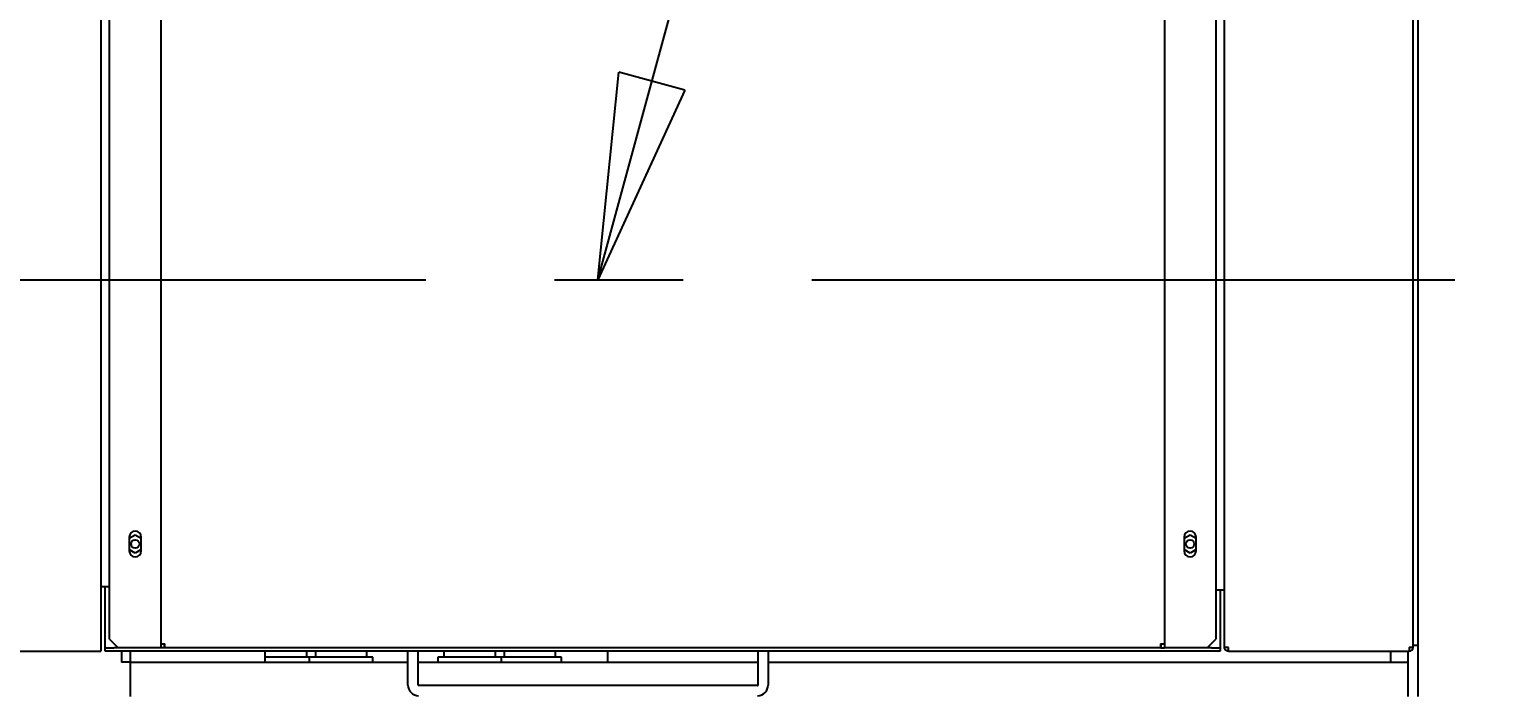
# Model space of a CAD drawing. Extents: x 28911 to 70911, y -59 to 29641.
# Drawn here: x 41865 to 42722, y 6479 to 6864 of the extents above; entities that cross this region are included whole.
import ezdxf

# ---------------------------------------------------------------- set-up
doc = ezdxf.new("R2010")
doc.units = 0
doc.header["$LTSCALE"] = 300
doc.header["$MEASUREMENT"] = 0
doc.linetypes.add('CENTRO', pattern=[2, 1.25, -0.25, 0.25, -0.25])
for name, color, linetype in [('ASSI', 254, 'CENTRO'), ('ddim', 7, 'Continuous'), ('QUOTE', 7, 'Continuous')]:
    doc.layers.add(name, color=color, linetype=linetype)
doc.styles.get("Standard").update_dxf_attribs({"font": 'STANDARD'})
doc.dimstyles.new('sc1a100$0', dxfattribs={"dimscale": 100, "dimtxt": 3, "dimasz": 3, "dimexe": 0, "dimexo": 0, "dimgap": 1, "dimtad": 1, "dimzin": 12, "dimdsep": 46, "dimtxsty": 'Standard', "dimblk": 'CLOSEDBLANK', "dimcen": 1, "dimclrd": 253, "dimclre": 253, "dimclrt": 2, "dimadec": 0, "dimazin": 3, "dimtfac": 1, "dimtmove": 0, "dimatfit": 1, "dimldrblk": 'CLOSEDBLANK', "dimfxl": 1, "dimtolj": 1, "dimtzin": 0, "dimarcsym": 0})
doc.dimstyles.new('sc1a40', dxfattribs={"dimscale": 40, "dimtxt": 3, "dimasz": 3, "dimexe": 0, "dimexo": 0, "dimgap": 1, "dimtad": 1, "dimzin": 12, "dimdsep": 46, "dimtxsty": 'Standard', "dimblk": 'CLOSEDBLANK', "dimcen": 1, "dimclrd": 253, "dimclre": 253, "dimclrt": 2, "dimadec": 0, "dimazin": 3, "dimtfac": 1, "dimtmove": 0, "dimatfit": 1, "dimldrblk": 'CLOSEDBLANK', "dimfxl": 1, "dimtolj": 1, "dimtzin": 0, "dimarcsym": 0})

# ---------------------------------------------------------------- blocks, each defined once
blk = doc.blocks.new('A$C714e681e')
at = {"color": 7, "linetype": 'Continuous', "lineweight": 25}
for p, q in [((4584.6, 670.9), (4584.6, 2323.41)), ((4694.6, 670.7), (4694.6, 2323.5)), ((3929.6, 2322.59), (3929.6, 668.5)), ((3964.6, 2291.3), (3964.6, 672.7)), ((4549.6, 2291.3), (4549.6, 672.7)), ((3934.6, 675.5), (3934.6, 2263.5)), ((4579.6, 2263.5), (4579.6, 675.5)), ((4697.6, 672), (4697.6, 1043)), ((3946.1, 734.29), (3949.6, 736.31)), ((3946.1, 735), (3946.1, 727)), ((3949.6, 736.31), (3953.1, 734.29)), ((3953.1, 727), (3953.1, 735)), ((4561.1, 734.29), (4564.6, 736.31)), ((4561.1, 735), (4561.1, 727)), ((4564.6, 736.31), (4568.1, 734.29)), ((4568.1, 727), (4568.1, 735)), ((3949.6, 725.69), (3946.1, 727.71)), ((3953.1, 727.71), (3949.6, 725.69)), ((4564.6, 725.69), (4561.1, 727.71)), ((4568.1, 727.71), (4564.6, 725.69)), ((3929.6, 706), (3929.8, 706)), ((3934.6, 706), (3929.8, 706)), ((3932.1, 670.7), (3932.1, 706)), ((4584.6, 704), (4579.6, 704)), ((4582.1, 704), (4582.1, 670.7)), ((3932.1, 670.7), (3932.1, 670.5)), ((3932.1, 668.5), (3932.1, 670.5)), ((3932.1, 670.5), (3937.1, 670.5)), ((3934.6, 675.5), (3939.6, 670.5)), ((3964.6, 670.5), (3937.1, 670.5)), ((3964.6, 672.7), (3966.8, 672.7)), ((3964.6, 672.7), (3964.6, 670.5)), ((3966.6, 670.5), (3964.6, 670.5)), ((3966.6, 670.5), (3966.6, 672.7)), ((3966.8, 670.5), (3966.6, 670.5)), ((3966.8, 670.5), (3966.8, 672.7)), ((4547.4, 670.5), (3966.8, 670.5)), ((4547.4, 672.7), (4547.4, 670.5)), ((4547.4, 672.7), (4549.6, 672.7)), ((4547.6, 670.5), (4547.4, 670.5)), ((4547.6, 672.7), (4547.6, 670.5)), ((4547.6, 670.5), (4549.6, 670.5)), ((4549.6, 672.7), (4549.6, 670.5)), ((4577.1, 670.5), (4549.6, 670.5)), ((4574.6, 670.5), (4579.6, 675.5)), ((4577.1, 670.5), (4582.1, 670.5)), ((4582.1, 670.5), (4582.1, 670.7)), ((4582.1, 670.5), (4582.1, 668.5)), ((4584.6, 670.7), (4584.6, 670.9)), ((4584.6, 670.7), (4584.6, 670.5)), ((4586.6, 670.7), (4584.6, 670.7)), ((4587, 670.7), (4586.8, 670.7)), ((4587, 670.5), (4586.8, 670.5)), ((4586.8, 670.5), (4586.8, 668.5)), ((4587, 668.5), (4587, 670.7)), ((4692.4, 670.7), (4692.4, 668.5)), ((4694.6, 670.7), (4692.4, 670.7)), ((4694.6, 672), (4697.6, 672)), ((4697.6, 642), (4697.6, 672)), ((3819.6, 668.5), (3927.4, 668.5)), ((3927.4, 668.5), (3929.6, 668.5)), ((3937.1, 668.5), (3932.1, 668.5)), ((4577.1, 668.5), (3937.1, 668.5)), ((3941.6, 668.5), (3941.6, 662)), ((3946.6, 662), (3941.6, 662)), ((3946.6, 668.5), (3946.6, 662)), ((3946.6, 662), (3946.6, 642)), ((3946.6, 662), (4108.6, 662)), ((4025.1, 668.5), (4025.1, 662)), ((4051.1, 665), (4025.1, 665)), ((4049.6, 665), (4049.6, 668.5)), ((4051.1, 665), (4051.1, 662)), ((4088.1, 665), (4051.1, 665)), ((4054.6, 668.5), (4054.6, 665)), ((4084.6, 665), (4084.6, 668.5)), ((4088.1, 662), (4088.1, 665)), ((4108.6, 648.7), (4108.6, 668.5)), ((4114.6, 648.7), (4114.6, 668.5)), ((4114.6, 662), (4312.6, 662)), ((4126.1, 665), (4126.1, 662)), ((4163.1, 665), (4126.1, 665)), ((4129.6, 668.5), (4129.6, 665)), ((4159.6, 665), (4159.6, 668.5)), ((4163.1, 662), (4163.1, 665)), ((4198.1, 665), (4163.1, 665)), ((4164.6, 668.5), (4164.6, 665)), ((4194.6, 665), (4194.6, 668.5)), ((4198.1, 662), (4198.1, 665)), ((4225.1, 662), (4225.1, 668.5)), ((4312.6, 668.5), (4312.6, 648.7)), ((4318.6, 668.5), (4318.6, 648.7)), ((4318.6, 662), (4691.6, 662)), ((4582.1, 668.5), (4577.1, 668.5)), ((4587, 668.5), (4586.8, 668.5)), ((4587, 668.5), (4692.4, 668.5)), ((4681.6, 662), (4681.6, 668.5)), ((4691.6, 668.5), (4691.6, 662)), ((4691.6, 662), (4691.6, 642)), ((4312.4, 648.5), (4114.8, 648.5))]:
    blk.add_line(p, q, dxfattribs=at)
for centre in [(3949.6, 731), (4564.6, 731)]:
    blk.add_circle(centre, 2.4, dxfattribs=at)
for centre, radius, start, end in [((3949.6, 735), 3.5, 0, 180), ((4564.6, 735), 3.5, 0, 180), ((3949.6, 727), 3.5, 180, 0), ((4564.6, 727), 3.5, 180, 0), ((4692.4, 670.7), 0.2, 270, 0), ((4692.4, 670.7), 2.2, 270, 0), ((4114.8, 648.7), 6.2, 180, 270), ((4114.8, 648.7), 0.2, 180, 270), ((4312.4, 648.7), 6.2, 270, 0), ((4312.4, 648.7), 0.2, 270, 0)]:
    blk.add_arc(centre, radius, start, end, dxfattribs=at)
for points in [[(4584.6, 670.9), (4584.63, 670.88), (4584.7, 670.85), (4585.21, 670.8), (4585.94, 670.75), (4586.51, 670.72), (4586.8, 670.7)], [(4586.8, 668.5), (4586.51, 668.53), (4585.94, 668.6), (4585.21, 669.11), (4584.7, 669.84), (4584.63, 670.41), (4584.6, 670.7)], [(4586.8, 670.5), (4586.77, 670.5), (4586.72, 670.51), (4586.66, 670.56), (4586.61, 670.62), (4586.6, 670.67), (4586.6, 670.7)]]:
    blk.add_open_spline(points, degree=3, dxfattribs=at)
blk = doc.blocks.new('_ClosedBlank')
at = {"color": 0, "linetype": 'ByBlock', "lineweight": -2}
for p, q in [((-1, 0.1667), (0, 0)), ((-1, 0.1667), (-1, -0.1667)), ((0, 0), (-1, -0.1667))]:
    blk.add_line(p, q, dxfattribs=at)
blk = doc.blocks.new('*D86')
at = {"layer": 'ddim', "color": 253, "lineweight": -2, "ltscale": 50, "transparency": 16777216}
for p, q in [((43444.83, 7018.34), (43444.83, 8289.77)), ((43046.72, 6718.34), (43444.83, 6718.34)), ((43444.83, 5833.34), (43444.83, 6718.34)), ((42265.24, 5833.34), (43444.83, 5833.34)), ((43444.83, 5533.34), (43444.83, 5233.34))]:
    blk.add_line(p, q, dxfattribs=at)
at = {"layer": 'DEFPOINTS', "color": 0, "ltscale": 50, "transparency": 16777216}
for p in [(43046.72, 6718.34), (43444.83, 6718.34), (42265.24, 5833.34)]:
    blk.add_point(p, dxfattribs=at)
at = {"layer": 'ddim', "color": 253, "lineweight": -2, "ltscale": 50, "transparency": 16777216, "xscale": 300, "yscale": 300, "zscale": 300}
for p, rotation in [((43444.83, 6718.34), 270), ((43444.83, 5833.34), 90)]:
    blk.add_blockref('_ClosedBlank', p, dxfattribs=dict(at, rotation=rotation))
at = {"layer": 'ddim', "color": 2, "ltscale": 50, "transparency": 16777216, "insert": (43194.83, 7804.05), "char_height": 300, "attachment_point": 5, "rotation": 90}
blk.add_mtext('\\A1;885', dxfattribs=at)

msp = doc.modelspace()

# ---------------------------------------------------------------- linework, layer by layer
at = {"layer": 'ASSI'}
msp.add_line((37521.308, 6718.338), (43046.724, 6718.338), dxfattribs=at)

# ---------------------------------------------------------------- block references
at = {"color": 4, "ltscale": 50}
msp.add_blockref('A$C714e681e', (37977.344, 5833.338), dxfattribs=at)

# ---------------------------------------------------------------- dimensions: what is measured, and where the dimension line sits
at = {"layer": 'ddim', "color": 1, "ltscale": 50}
dim = msp.add_linear_dim(base=(43444.828, 6718.338), p1=(42265.244, 5833.338), p2=(43046.724, 6718.338), angle=90, dimstyle='sc1a100$0', dxfattribs=at)
dim.commit()
dim.dimension.update_dxf_attribs({"geometry": '*D86', "text_midpoint": (43194.828, 7804.053)})

# ---------------------------------------------------------------- leaders
at = {"layer": 'QUOTE'}
msp.add_leader([(42196.59, 6718.338), (43153.834, 10232.91), (43461.944, 10232.94)], dimstyle='sc1a40', override={"dimgap": 1, "dimtad": 0}, dxfattribs=at)

doc.saveas('drawing.dxf')
